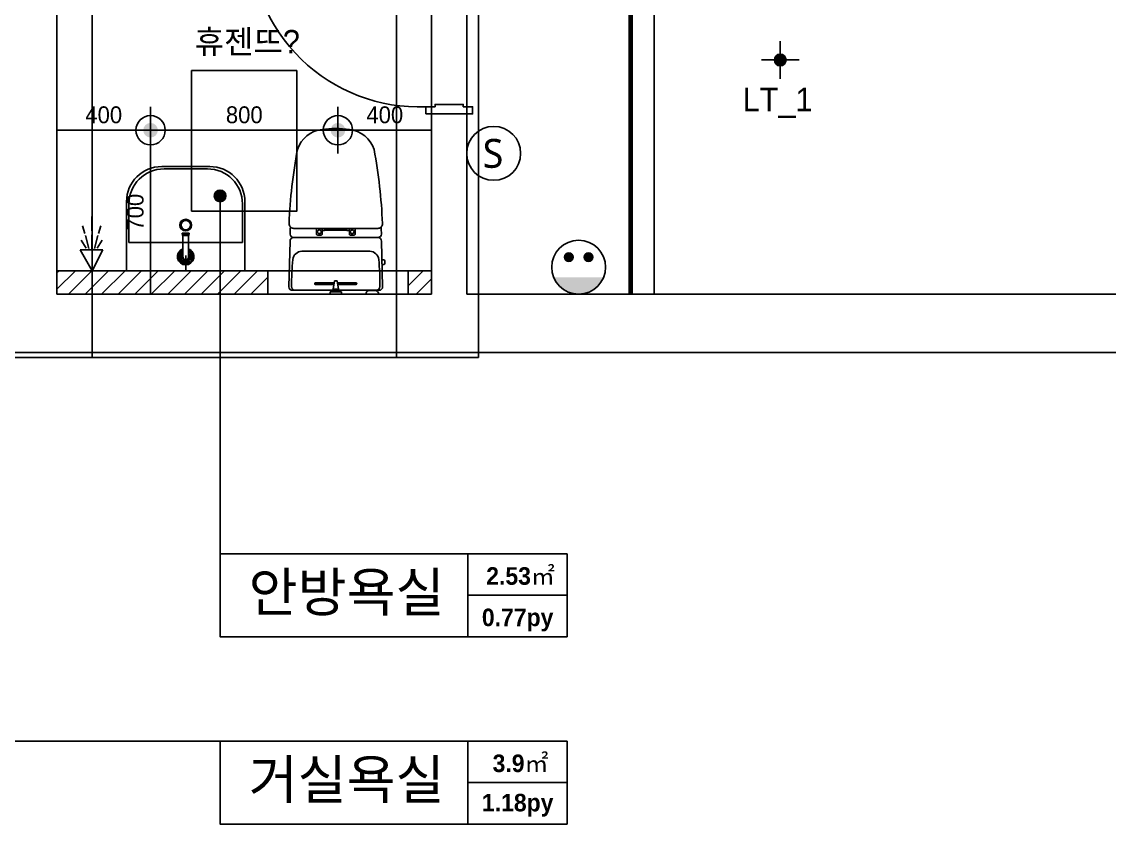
# Model space of a CAD drawing. Header units: millimetres. Extents: x 332171 to 384371, y 54317 to 89920.
# Drawn here: x 370363 to 375007, y 58552 to 62052 of the extents above; entities that cross this region are included whole.
import ezdxf
from ezdxf.enums import TextEntityAlignment as Align

# ---------------------------------------------------------------- set-up
doc = ezdxf.new("R2010")
doc.units = ezdxf.units.MM
doc.header["$LTSCALE"] = 60
doc.linetypes.add('HID', pattern=[2.5, 1.5, -1])
doc.linetypes.add('HIDDEN', pattern=[0.375, 0.25, -0.125])
for name, color, linetype in [('0-ELC TEXT', 7, 'Continuous'), ('03-TEXT', 3, 'Continuous'), ('03-WAL NEW', 3, 'Continuous'), ('04-WIN', 4, 'Continuous'), ('06-LIGHT', 4, 'Continuous'), ('07-DIM WAL', 5, 'Continuous'), ('2CONTINUOUS', 2, 'Continuous'), ('3.기호.계단선', 30, 'Continuous'), ('BATH', 4, 'Continuous'), ('CEIL-LIGHT', 7, 'Continuous'), ('CO-BATH', 6, 'Continuous'), ('CO-DO-FR', 7, 'Continuous'), ('CO-DOOR', 8, 'Continuous'), ('fin', 5, 'Continuous'), ('HAT', 8, 'Continuous'), ('HL', 6, 'HIDDEN'), ('RC-LIGHT', 7, 'Continuous'), ('설비', 140, 'Continuous')]:
    doc.layers.add(name, color=color, linetype=linetype)
doc.styles.add('YOURNAME', font='HY울릉도M.TTF')
doc.styles.add('넥슨고딕', font='NEXONLv1GothicBold.ttf')
doc.styles.add('코레일둥고', font='Korail_Round_Gothic_Medium.ttf')
doc.dimstyles.new('40', dxfattribs={"dimscale": 40, "dimtxt": 1.8, "dimasz": 0.9, "dimexe": 0.5, "dimexo": 1, "dimgap": 0.7, "dimtad": 1, "dimdec": 0, "dimzin": 0, "dimdsep": 46, "dimtxsty": 'YOURNAME', "dimblk": 'NONE', "dimcen": 0, "dimclrd": 1, "dimclre": 1, "dimclrt": 7, "dimadec": 0, "dimazin": 0, "dimtfac": 1, "dimtdec": 0, "dimtix": 1, "dimtmove": 2, "dimatfit": 3, "dimldrblk": 'NONE', "dimfxl": 1, "dimtolj": 1, "dimtzin": 0, "dimarcsym": 0})

# ---------------------------------------------------------------- blocks, each defined once
blk = doc.blocks.new('floorplan')
at = {"layer": '04-WIN'}
blk.add_lwpolyline([(379005.9, 94880.4), (378855.9, 94880.4), (378855.9, 94070.4), (379005.9, 94070.4)], close=True, dxfattribs=at)
at = {"layer": '2CONTINUOUS'}
for p, q in [((377255.9, 94880.4), (377255.9, 93300.4)), ((378855.9, 93300.4), (378855.9, 94070.4)), ((379005.9, 94070.4), (378855.9, 94070.4))]:
    blk.add_line(p, q, dxfattribs=at)
for points in [[(379005.9, 94070.4), (379005.9, 93300.4)], [(379005.9, 93300.4), (383282.9, 93300.4), (383282.9, 93545.4)], [(377255.9, 93300.4), (378855.9, 93300.4)], [(374708.9, 89442.4), (374708.9, 91807.4), (375608.9, 91807.4), (375608.9, 93050.4), (384977.9, 93050.4)]]:
    blk.add_lwpolyline(points, dxfattribs=at)
blk = doc.blocks.new('CJSWJD')
at = {"layer": 'HAT'}
h = blk.add_hatch(dxfattribs=at)
h.set_pattern_fill('_USER', color=256, scale=50, angle=45, pattern_type=0)
h.set_pattern_definition([(45, (25043.11, 50), (-35.355339, 35.355339), [])])
h.paths.add_polyline_path([(370513.4, 60988.7), (371413.4, 60988.7), (371413.4, 60888.7), (370513.4, 60888.7)])
h.paths.add_polyline_path([(372013.4, 60988.7), (372113.4, 60988.7), (372113.4, 60888.7), (372013.4, 60888.7)])
at = {"color": 8}
blk.add_line((371063.4, 60988.7), (371063.4, 61053.7), dxfattribs=at)
at = {"layer": '03-WAL NEW'}
for p, q in [((372113.4, 60988.7), (370513.4, 60988.7)), ((371413.4, 60988.7), (371413.4, 60888.7)), ((372013.4, 60988.7), (372013.4, 60888.7))]:
    blk.add_line(p, q, dxfattribs=at)
at = {"layer": 'BATH', "color": 8}
for p, q in [((370661.9, 61158.8), (370661.9, 61220)), ((370632, 61147.6), (370622.3, 61180.5)), ((370691.7, 61147.6), (370701.4, 61180.5)), ((370638.7, 61085), (370617.1, 61119.3)), ((370649.9, 61084.2), (370635.7, 61139.4)), ((370661.9, 61082), (370661.9, 61142.2)), ((370673.8, 61084.2), (370688, 61139.4)), ((370685, 61085), (370706.6, 61119.3)), ((370612.6, 61077.5), (370663.4, 60988.7)), ((370708.9, 61077.5), (370612.6, 61077.5)), ((370663.4, 60988.7), (370708.9, 61077.5))]:
    blk.add_line(p, q, dxfattribs=at)
at = {"layer": 'CO-BATH', "color": 8}
for p, q in [((371165.9, 61433.7), (370960.9, 61433.7)), ((371155.9, 61423.7), (370970.9, 61423.7)), ((370810.9, 61283.7), (370810.9, 60988.7)), ((370820.9, 61273.7), (370820.9, 61108.7)), ((371305.9, 61108.7), (371305.9, 61273.7)), ((371315.9, 60988.7), (371315.9, 61283.7)), ((370820.9, 61108.7), (371305.9, 61108.7)), ((371077.9, 61149.2), (371048.9, 61149.2)), ((371048.9, 61144.2), (371048.9, 61149.2)), ((371077.9, 61144.2), (371048.9, 61144.2)), ((371049.9, 61139.2), (371049.9, 61144.2)), ((371076.9, 61139.2), (371049.9, 61139.2)), ((371050.9, 61048.7), (371050.9, 61139.2)), ((371075.9, 61048.7), (371075.9, 61139.2)), ((371076.9, 61139.2), (371076.9, 61144.2)), ((371077.9, 61144.2), (371077.9, 61149.2)), ((370810.9, 60988.7), (371315.9, 60988.7))]:
    blk.add_line(p, q, dxfattribs=at)
for radius in [25, 20]:
    blk.add_circle((371063.4, 61183.7), radius, dxfattribs=at)
for centre, radius, start, end in [((370960.9, 61283.7), 150, 90, 180), ((371165.9, 61283.7), 150, 0, 90), ((370970.9, 61273.7), 150, 90, 180), ((371155.9, 61273.7), 150, 0, 90), ((371063.4, 61048.7), 35, 110.9248, 69.0751), ((371063.4, 61048.7), 30, 114.6243, 65.3757), ((371063.4, 61048.7), 25, 120, 60), ((371063.4, 61048.7), 18, 133.9829, 46.017), ((371063.4, 61048.7), 12.5, 180, 360)]:
    blk.add_arc(centre, radius, start, end, dxfattribs=at)
at = {"layer": 'CO-DO-FR'}
blk.add_lwpolyline([(372088.4, 61658.7), (372288.4, 61658.7), (372288.4, 61688.7), (372248.4, 61688.7), (372248.4, 61698.7), (372128.4, 61698.7), (372128.4, 61688.7), (372088.4, 61688.7), (372088.4, 61658.7)], close=True, dxfattribs=at)
at = {"layer": 'CO-DOOR'}
blk.add_arc((372058.9, 62408.7), 720.6, 179.2049, 272.3436, dxfattribs=at)
at = {"layer": 'fin', "color": 8}
for p, q in [((371704.1, 61169.4), (371524.8, 61169.4)), ((371704.1, 61169.4), (371883.4, 61169.4)), ((371523.8, 61130.1), (371704.1, 61130.1)), ((371884.5, 61130.1), (371704.1, 61130.1)), ((371558.9, 61072.3), (371704.1, 61072.3)), ((371849.4, 61072.3), (371704.1, 61072.3)), ((371696.1, 60905.1), (371531.5, 60905.1)), ((371712.1, 60905.1), (371876.7, 60905.1)), ((371859.8, 60903.7), (371847.4, 60903.7)), ((371859.8, 60903.7), (371872.3, 60903.7))]:
    blk.add_line(p, q, dxfattribs=at)
for points in [[(371523.8, 61130.1, -0.371724), (371509.4, 61144.8, -0.003515), (371510.2, 61175.8, -0.320541)], [(371884.5, 61130.1, 0.371724), (371898.9, 61144.8, 0.003515), (371898, 61175.8, 0.320541)], [(371531.5, 60905.1), (371519.1, 60905.1, -0.421209), (371504.1, 60920.5), (371508.8, 61115.5, -0.001659)], [(371876.7, 60905.1), (371889.1, 60905.1, 0.421209), (371904.1, 60920.5), (371899.5, 61115.5, 0.001659)]]:
    blk.add_lwpolyline(points, format="xyb", dxfattribs=at)
for centre, radius, start, end in [((371659.9, 61467.1), 125.5, 96.5759, 161.7036), ((371704.1, 61190.1), 405.9, 90, 98.3007), ((371704.1, 61190.1), 405.9, 81.6993, 90), ((371748.3, 61467.1), 125.5, 18.2964, 83.4241), ((373708.9, 61100.4), 2205.9, 169.3919, 177.6667), ((369699.3, 61100.4), 2205.9, 2.3333, 10.6081), ((371524.8, 61189.4), 20, 177.6667, 270), ((371883.4, 61189.4), 20, 270, 2.3333), ((371523.8, 61115.1), 15, 90, 178.6349), ((371884.5, 61115.1), 15, 1.3651, 90), ((371560.6, 61032.4), 40, 92.4871, 174.0563), ((371847.6, 61032.4), 40, 5.9437, 87.5129), ((372515.5, 60933), 1000, 174.0563, 180.6884), ((370892.8, 60933), 1000, 359.3116, 5.9437), ((371531.5, 60921.1), 16, 180.6884, 270), ((371876.7, 60921.1), 16, 270, 359.3116), ((371847.4, 60888.7), 15, 90, 180), ((371872.3, 60888.7), 15, 0, 90)]:
    blk.add_arc(centre, radius, start, end, dxfattribs=at)
at = {"layer": 'HL', "color": 8, "linetype": 'Continuous'}
for p, q in [((371704.1, 61162.3), (371657.8, 61162.3)), ((371704.1, 61162.3), (371750.4, 61162.3)), ((371909.1, 61035.2), (371901.4, 61035.2)), ((371909.1, 61015.1), (371901.9, 61015.1)), ((371913.1, 61019.1), (371913.1, 61031.2)), ((371696.7, 60936.7), (371617.6, 60936.7)), ((371695.6, 60929.7), (371617.6, 60929.7)), ((371698.1, 60944.9), (371692.8, 60910.5)), ((371710.1, 60944.9), (371698.1, 60944.9)), ((371710.1, 60944.9), (371715.5, 60910.5)), ((371790.6, 60936.7), (371711.6, 60936.7)), ((371790.6, 60929.7), (371712.6, 60929.7)), ((371680.1, 60898.7), (371680.1, 60888.7)), ((371728.1, 60898.7), (371680.1, 60898.7)), ((371697.2, 60903.5), (371691.7, 60898.7)), ((371692.8, 60910.5), (371697.2, 60903.5)), ((371715.5, 60910.5), (371692.8, 60910.5)), ((371711.1, 60903.5), (371697.2, 60903.5)), ((371715.5, 60910.5), (371711.1, 60903.5)), ((371711.1, 60903.5), (371716.5, 60898.7)), ((371728.1, 60898.7), (371728.1, 60888.7))]:
    blk.add_line(p, q, dxfattribs=at)
for points in [[(371621.6, 61169.4), (371621.6, 61145.2, 0.414214), (371625.6, 61141.2), (371642, 61141.2, 0.414214), (371646, 61145.2), (371646, 61160.8), (371646, 61169.4)], [(371646, 61160.8), (371655.8, 61160.8, 0.414214), (371657.8, 61162.8), (371657.8, 61169.4)], [(371762.2, 61160.8), (371752.4, 61160.8, -0.414214), (371750.4, 61162.8), (371750.4, 61169.4)], [(371786.7, 61169.4), (371786.7, 61145.2, -0.414214), (371782.7, 61141.2), (371766.2, 61141.2, -0.414214), (371762.2, 61145.2), (371762.2, 61160.8), (371762.2, 61169.4)]]:
    blk.add_lwpolyline(points, format="xyb", dxfattribs=at)
for centre in [(371634.1, 61155.1), (371774.1, 61155.1)]:
    blk.add_circle(centre, 8, dxfattribs=at)
for centre, radius, start, end in [((371909.1, 61031.2), 4, 0, 90), ((371909.1, 61019.1), 4, 270, 0), ((371617.6, 60933.2), 3.5, 90, 270), ((371790.6, 60933.2), 3.5, 270, 90)]:
    blk.add_arc(centre, radius, start, end, dxfattribs=at)
blk.add_blockref('floorplan', (-6742.6, -32411.6))
blk = doc.blocks.new('egoo')
at = {"layer": '설비'}
h = blk.add_hatch(color=140, dxfattribs=at)
edge = h.paths.add_edge_path()
edge.add_arc((1015645.3, 443433.7), 22.3, 0, 360)
h = blk.add_hatch(color=140, dxfattribs=at)
edge = h.paths.add_edge_path()
edge.add_arc((1015747.7, 443433.7), 22.3, 0, 360)
h = blk.add_hatch(color=140, dxfattribs=at)
edge = h.paths.add_edge_path()
edge.add_line((1015826.3, 443329.1), (1015566.6, 443329.1))
edge.add_ellipse((1015696.5, 443381.5), major_axis=(99, 99), ratio=1, start_angle=156.9578, end_angle=293.0422)
at = {"layer": '설비', "color": 140}
for centre, radius in [((1015696.5, 443381.5), 140), ((1015645.3, 443433.7), 22.3), ((1015747.7, 443433.7), 22.3)]:
    blk.add_circle(centre, radius, dxfattribs=at)
blk = doc.blocks.new('hallogen')
h = blk.add_hatch(color=256)
h.dxf.hatch_style = 1
edge = h.paths.add_edge_path()
edge.add_arc((48591.7, 60854.3), 31.2, 0, 360, ccw=False)
at = {"color": 1, "linetype": 'Continuous'}
for p, q in [((48591.7, 60954.3), (48591.7, 60754.3)), ((48691.7, 60854.3), (48491.7, 60854.3))]:
    blk.add_line(p, q, dxfattribs=at)
at = {"color": 4, "linetype": 'Continuous'}
blk.add_circle((48591.7, 60854.3), 62.5, dxfattribs=at)
blk = doc.blocks.new('*D130')
at = {"layer": '07-DIM WAL', "color": 1, "lineweight": -2}
for p, q in [((370913.4, 61628.7), (370913.4, 61608.7)), ((371713.4, 61628.7), (371713.4, 61608.7)), ((371713.4, 61588.7), (370913.4, 61588.7))]:
    blk.add_line(p, q, dxfattribs=at)
at = {"layer": 'Defpoints', "color": 0}
for p in [(370913.4, 61588.7), (370913.4, 61588.7), (371713.4, 61588.7)]:
    blk.add_point(p, dxfattribs=at)
at = {"layer": '07-DIM WAL', "color": 7, "insert": (371313.4, 61654.2), "char_height": 72, "attachment_point": 5, "style": 'YOURNAME'}
blk.add_mtext('\\A1;800', dxfattribs=at)
blk = doc.blocks.new('_None')
blk = doc.blocks.new('*D131')
at = {"layer": '07-DIM WAL', "color": 1, "lineweight": -2}
for p, q in [((370913.4, 61588.7), (370913.4, 60888.7)), ((370953.4, 61588.7), (370933.4, 61588.7)), ((370953.4, 60888.7), (370933.4, 60888.7))]:
    blk.add_line(p, q, dxfattribs=at)
at = {"layer": 'Defpoints', "color": 0}
for p in [(370913.4, 61588.7), (370913.4, 60888.7), (370913.4, 60888.7)]:
    blk.add_point(p, dxfattribs=at)
at = {"layer": '07-DIM WAL', "color": 7, "insert": (370847.9, 61238.7), "char_height": 72, "attachment_point": 5, "rotation": 90, "style": 'YOURNAME'}
blk.add_mtext('\\A1;700', dxfattribs=at)
blk = doc.blocks.new('*D132')
at = {"layer": '07-DIM WAL', "color": 1, "lineweight": -2}
for p, q in [((370513.4, 61628.7), (370513.4, 61608.7)), ((370913.4, 61628.7), (370913.4, 61608.7)), ((370913.4, 61588.7), (370513.4, 61588.7))]:
    blk.add_line(p, q, dxfattribs=at)
at = {"layer": 'Defpoints', "color": 0}
for p in [(370513.4, 61588.7), (370513.4, 61588.7), (370913.4, 61588.7)]:
    blk.add_point(p, dxfattribs=at)
at = {"layer": '07-DIM WAL', "color": 7, "insert": (370713.4, 61654.2), "char_height": 72, "attachment_point": 5, "style": 'YOURNAME'}
blk.add_mtext('\\A1;400', dxfattribs=at)
blk = doc.blocks.new('*D133')
at = {"layer": '07-DIM WAL', "color": 1, "lineweight": -2}
for p, q in [((371713.4, 61628.7), (371713.4, 61608.7)), ((372113.4, 61628.7), (372113.4, 61608.7)), ((371713.4, 61588.7), (372113.4, 61588.7))]:
    blk.add_line(p, q, dxfattribs=at)
at = {"layer": 'Defpoints', "color": 0}
for p in [(371713.4, 61588.7), (372113.4, 61588.7), (372113.4, 61588.7)]:
    blk.add_point(p, dxfattribs=at)
at = {"layer": '07-DIM WAL', "color": 7, "insert": (371913.4, 61654.2), "char_height": 72, "attachment_point": 5, "style": 'YOURNAME'}
blk.add_mtext('\\A1;400', dxfattribs=at)
blk = doc.blocks.new('SW')
at = {"layer": '설비', "color": 140}
blk.add_circle((11533254.1, -14277699.4), 184, dxfattribs=at)
at = {"layer": '설비', "color": 140, "insert": (11533320, -14277600.8), "char_height": 197.143, "width": 314.327, "attachment_point": 3, "style": '코레일둥고'}
blk.add_mtext('{\\fMalgun Gothic|b0|i0|c129|p50;S}', dxfattribs=at)
blk = doc.blocks.new('1')
at = {"linetype": 'Continuous'}
h = blk.add_hatch(color=4, dxfattribs=at)
h.dxf.hatch_style = 1
edge = h.paths.add_edge_path()
edge.add_arc((11539653.5, -14273503.8), 37.5, 0, 360)
at = {"color": 1, "linetype": 'Continuous'}
for p, q in [((11539653.5, -14273637.1), (11539653.5, -14273370.5)), ((11539520.2, -14273503.8), (11539786.8, -14273503.8))]:
    blk.add_line(p, q, dxfattribs=at)
at = {"color": 4, "linetype": 'Continuous'}
for radius in [41.5, 37.5]:
    blk.add_circle((11539653.5, -14273503.8), radius, dxfattribs=at)

msp = doc.modelspace()

# ---------------------------------------------------------------- hatches: boundary and pattern name
at = {"layer": '0-ELC TEXT'}
h = msp.add_hatch(color=256, dxfattribs=at)
h.dxf.hatch_style = 1
edge = h.paths.add_edge_path()
edge.add_arc((371210.1, 61308.2), 25, -270, 90, ccw=False)
h = msp.add_hatch(color=256, dxfattribs=at)
h.dxf.hatch_style = 1
edge = h.paths.add_edge_path()
edge.add_arc((371210.1, 61308.2), 25, -270, 90, ccw=False)

# ---------------------------------------------------------------- linework, layer by layer
for p, q in [((372267.3, 59425.7), (372267.3, 59779.4)), ((372267.3, 59602.5), (372692, 59602.5)), ((372267.3, 58625.7), (372267.3, 58979.4)), ((372267.3, 58802.5), (372692, 58802.5))]:
    msp.add_line(p, q, dxfattribs=at)
for points in [[(371210.1, 58979.4), (369765.1, 58979.4), (369765.1, 61291.6)], [(371210.1, 59779.4), (371210.1, 61291.6)]]:
    msp.add_lwpolyline(points, dxfattribs=at)
for points in [[(371210.1, 59779.4), (372692, 59779.4), (372692, 59425.7), (371210.1, 59425.7)], [(371210.1, 58979.4), (372692, 58979.4), (372692, 58625.7), (371210.1, 58625.7)]]:
    msp.add_lwpolyline(points, close=True, dxfattribs=at)
msp.add_circle((371210.1, 61308.2), 25, dxfattribs=at)
msp.add_circle((371210.1, 61308.2), 25, dxfattribs=at)
at = {"layer": '3.기호.계단선', "color": 10, "linetype": 'HID', "const_width": 20}
msp.add_lwpolyline([(372963.4, 65488.7), (372963.4, 60888.7)], dxfattribs=at)
at = {"layer": 'CEIL-LIGHT'}
msp.add_line((373063.4, 65488.7), (373063.4, 60888.7), dxfattribs=at)
at = {"layer": 'RC-LIGHT', "color": 8}
for points in [[(370663.4, 60618.7), (370663.4, 62468.7), (370313.4, 62468.7), (370313.4, 60618.7)], [(371963.4, 62468.7), (370663.4, 62468.7), (370663.4, 60618.7), (371963.4, 60618.7)], [(371963.4, 60618.7), (371963.4, 62468.7), (372313.4, 62468.7), (372313.4, 60618.7)], [(371538.4, 61843.7), (371088.4, 61843.7), (371088.4, 61243.7), (371538.4, 61243.7)]]:
    msp.add_lwpolyline(points, close=True, dxfattribs=at)

# ---------------------------------------------------------------- block references
msp.add_blockref('CJSWJD', (0, 0))
at = {"layer": '06-LIGHT', "xscale": -1, "rotation": 180}
for p in [(322321.7, 122443), (323121.7, 122443)]:
    msp.add_blockref('hallogen', p, dxfattribs=at)
at = {"layer": 'RC-LIGHT', "xscale": 0.6024096385271789, "yscale": 0.6024096385271789, "zscale": 0.6024096385271789, "rotation": 90.00000000000001}
msp.add_blockref('1', (-8224894.4, -6889709.8), dxfattribs=at)
at = {"layer": '설비', "color": 140}
for name, p, xscale, yscale, zscale in [('SW', (-6835905.4, 8985052), 0.625, 0.625, 0.625), ('egoo', (-461581.1, -303202.5), 0.8214285869294655, 0.8214285869294655, 0.8214285869294655)]:
    msp.add_blockref(name, p, dxfattribs=dict(at, xscale=xscale, yscale=yscale, zscale=zscale))

# ---------------------------------------------------------------- texts
at = {"layer": '0-ELC TEXT', "style": '코레일둥고'}
msp.add_text('휴젠뜨?', height=100, dxfattribs=at).set_placement((371101.6, 61916.9))
at = {"layer": '03-TEXT'}
for s, height, style, p in [('안방욕실', 166.67, '코레일둥고', (371750.5, 59533.1)), ('2.53㎡', 75, '넥슨고딕', (372493, 59647.6)), ('0.77py', 75, '넥슨고딕', (372480.6, 59470.7)), ('3.9㎡', 75, '넥슨고딕', (372493, 58847.6)), ('거실욕실', 166.67, '코레일둥고', (371750.5, 58733.1)), ('1.18py', 75, '넥슨고딕', (372480.8, 58679.7))]:
    msp.add_text(s, height=height, dxfattribs=dict(at, style=style)).set_placement(p, align=Align.CENTER)
at = {"layer": '3.기호.계단선', "style": '코레일둥고'}
msp.add_text('LT_1', height=100, dxfattribs=at).set_placement((373441.5, 61670))

# ---------------------------------------------------------------- dimensions: what is measured, and where the dimension line sits
at = {"layer": '07-DIM WAL'}
for base, p1, p2, picture, middle in [((370513.4, 61588.7), (370913.4, 61588.7), (370513.4, 61588.7), '*D132', (370713.4, 61654.2)), ((370913.4, 61588.7), (371713.4, 61588.7), (370913.4, 61588.7), '*D130', (371313.4, 61654.2)), ((372113.4, 61588.7), (371713.4, 61588.7), (372113.4, 61588.7), '*D133', (371913.4, 61654.2))]:
    dim = msp.add_linear_dim(base=base, p1=p1, p2=p2, dimstyle='40', override={"dimfxl": 1.25}, dxfattribs=at)
    dim.commit()
    dim.dimension.update_dxf_attribs({"geometry": picture, "text_midpoint": middle})
dim = msp.add_linear_dim(base=(370913.4, 60888.7), p1=(370913.4, 61588.7), p2=(370913.4, 60888.7), angle=90, dimstyle='40', override={"dimfxl": 1.25}, dxfattribs=at)
dim.commit()
dim.dimension.update_dxf_attribs({"geometry": '*D131', "text_midpoint": (370847.9, 61238.7)})

doc.saveas('drawing.dxf')
